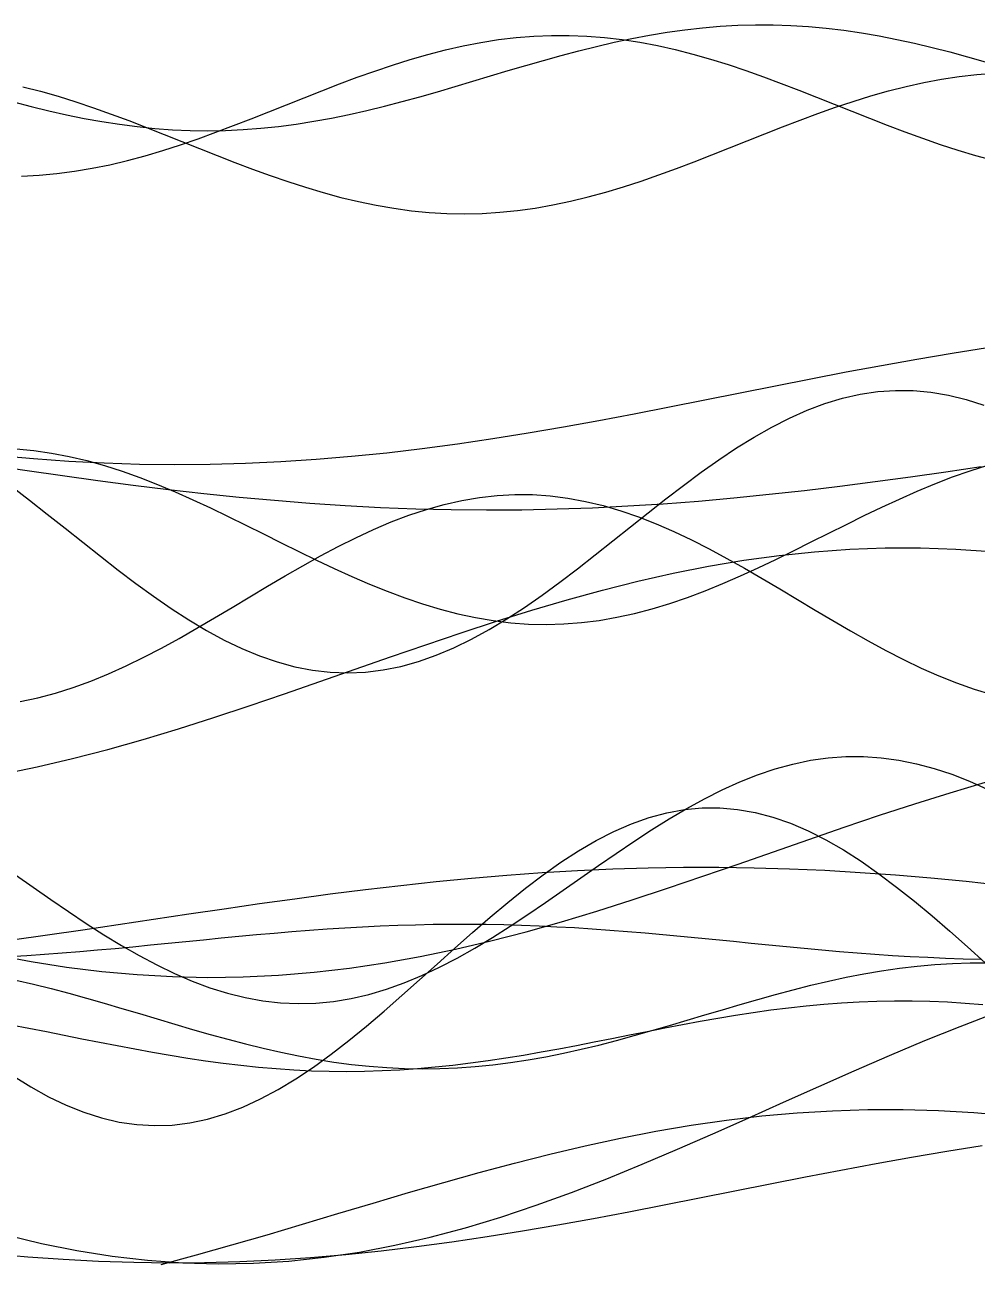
# Model space of a CAD drawing. Header units: metres. Extents: x -249 to 352, y -252 to 258.
# Drawn here: x -128.6 to -74.7, y 49.4 to 119.6 of the extents above; entities that cross this region are included whole.
import ezdxf

# ---------------------------------------------------------------- set-up
doc = ezdxf.new("R2010")
doc.units = ezdxf.units.M

msp = doc.modelspace()

# ---------------------------------------------------------------- linework, layer by layer
for p, q in [((-92.26, 119.191, -433.013), (-91.26, 119.332, -433.013)), ((-91.26, 119.332, -433.013), (-90.26, 119.445, -433.013)), ((-90.26, 119.445, -433.013), (-89.26, 119.53, -433.013)), ((-89.26, 119.53, -433.013), (-88.26, 119.586, -433.013)), ((-88.26, 119.586, -433.013), (-87.26, 119.612, -433.013)), ((-87.26, 119.612, -433.013), (-86.26, 119.608, -433.013)), ((-86.26, 119.608, -433.013), (-85.26, 119.574, -433.013)), ((-85.26, 119.574, -433.013), (-84.26, 119.511, -433.013)), ((-84.26, 119.511, -433.013), (-83.26, 119.419, -433.013)), ((-83.26, 119.419, -433.013), (-82.26, 119.298, -433.013)), ((-102.797, 118.612, -433.013), (-101.797, 118.77, -433.013)), ((-101.797, 118.77, -433.013), (-100.797, 118.889, -433.013)), ((-100.797, 118.889, -433.013), (-99.797, 118.97, -433.013)), ((-99.797, 118.97, -433.013), (-98.797, 119.012, -433.013)), ((-98.797, 119.012, -433.013), (-97.797, 119.013, -433.013)), ((-97.797, 119.013, -433.013), (-96.797, 118.975, -433.013)), ((-96.797, 118.975, -433.013), (-95.797, 118.897, -433.013)), ((-96.26, 118.39, -433.013), (-95.26, 118.623, -433.013)), ((-95.797, 118.897, -433.013), (-94.797, 118.781, -433.013)), ((-95.26, 118.623, -433.013), (-94.26, 118.835, -433.013)), ((-94.797, 118.781, -433.013), (-93.797, 118.626, -433.013)), ((-94.26, 118.835, -433.013), (-93.26, 119.025, -433.013)), ((-93.797, 118.626, -433.013), (-92.797, 118.436, -433.013)), ((-93.26, 119.025, -433.013), (-92.26, 119.191, -433.013)), ((-82.26, 119.298, -433.013), (-81.26, 119.151, -433.013)), ((-81.26, 119.151, -433.013), (-80.26, 118.979, -433.013)), ((-80.26, 118.979, -433.013), (-79.26, 118.782, -433.013)), ((-79.26, 118.782, -433.013), (-78.26, 118.565, -433.013)), ((-106.797, 117.646, -433.013), (-105.797, 117.933, -433.013)), ((-105.797, 117.933, -433.013), (-104.797, 118.192, -433.013)), ((-104.797, 118.192, -433.013), (-103.797, 118.419, -433.013)), ((-103.797, 118.419, -433.013), (-102.797, 118.612, -433.013)), ((-98.26, 117.874, -433.013), (-97.26, 118.14, -433.013)), ((-97.26, 118.14, -433.013), (-96.26, 118.39, -433.013)), ((-92.797, 118.436, -433.013), (-91.797, 118.212, -433.013)), ((-91.797, 118.212, -433.013), (-90.797, 117.955, -433.013)), ((-90.797, 117.955, -433.013), (-89.797, 117.669, -433.013)), ((-78.26, 118.565, -433.013), (-77.26, 118.327, -433.013)), ((-77.26, 118.327, -433.013), (-76.26, 118.073, -433.013)), ((-76.26, 118.073, -433.013), (-75.26, 117.804, -433.013)), ((-108.797, 116.994, -433.013), (-107.797, 117.331, -433.013)), ((-107.797, 117.331, -433.013), (-106.797, 117.646, -433.013)), ((-101.26, 117.014, -433.013), (-100.26, 117.308, -433.013)), ((-100.26, 117.308, -433.013), (-99.26, 117.596, -433.013)), ((-99.26, 117.596, -433.013), (-98.26, 117.874, -433.013)), ((-89.797, 117.669, -433.013), (-88.797, 117.357, -433.013)), ((-88.797, 117.357, -433.013), (-87.797, 117.022, -433.013)), ((-75.26, 117.804, -433.013), (-74.26, 117.523, -433.013)), ((-110.797, 116.264, -433.013), (-109.797, 116.637, -433.013)), ((-109.797, 116.637, -433.013), (-108.797, 116.994, -433.013)), ((-103.26, 116.415, -433.013), (-102.26, 116.715, -433.013)), ((-102.26, 116.715, -433.013), (-101.26, 117.014, -433.013)), ((-87.797, 117.022, -433.013), (-86.797, 116.666, -433.013)), ((-86.797, 116.666, -433.013), (-85.797, 116.294, -433.013)), ((-77.733, 116.345, -433.013), (-76.733, 116.533, -433.013)), ((-76.733, 116.533, -433.013), (-75.733, 116.684, -433.013)), ((-75.733, 116.684, -433.013), (-74.733, 116.797, -433.013)), ((-74.733, 116.797, -433.013), (-73.733, 116.871, -433.013)), ((-128.733, 116.103, -433.013), (-127.733, 115.846, -433.013)), ((-127.733, 115.846, -433.013), (-126.733, 115.561, -433.013)), ((-112.797, 115.484, -433.013), (-111.797, 115.878, -433.013)), ((-111.797, 115.878, -433.013), (-110.797, 116.264, -433.013)), ((-106.26, 115.539, -433.013), (-105.26, 115.824, -433.013)), ((-105.26, 115.824, -433.013), (-104.26, 116.117, -433.013)), ((-104.26, 116.117, -433.013), (-103.26, 116.415, -433.013)), ((-85.797, 116.294, -433.013), (-84.797, 115.909, -433.013)), ((-84.797, 115.909, -433.013), (-83.797, 115.515, -433.013)), ((-80.733, 115.587, -433.013), (-79.733, 115.87, -433.013)), ((-79.733, 115.87, -433.013), (-78.733, 116.124, -433.013)), ((-78.733, 116.124, -433.013), (-77.733, 116.345, -433.013)), ((-129.26, 115.241, -433.013), (-128.26, 114.982, -433.013)), ((-126.733, 115.561, -433.013), (-125.733, 115.248, -433.013)), ((-125.733, 115.248, -433.013), (-124.733, 114.913, -433.013)), ((-113.797, 115.085, -433.013), (-112.797, 115.484, -433.013)), ((-108.26, 115.004, -433.013), (-107.26, 115.265, -433.013)), ((-107.26, 115.265, -433.013), (-106.26, 115.539, -433.013)), ((-83.797, 115.515, -433.013), (-82.797, 115.117, -433.013)), ((-82.797, 115.117, -433.013), (-81.797, 114.717, -433.013)), ((-82.733, 114.944, -433.013), (-81.733, 115.277, -433.013)), ((-81.733, 115.277, -433.013), (-80.733, 115.587, -433.013)), ((-128.26, 114.982, -433.013), (-127.26, 114.739, -433.013)), ((-127.26, 114.739, -433.013), (-126.26, 114.514, -433.013)), ((-126.26, 114.514, -433.013), (-125.26, 114.311, -433.013)), ((-124.733, 114.913, -433.013), (-123.733, 114.557, -433.013)), ((-123.733, 114.557, -433.013), (-122.733, 114.185, -433.013)), ((-115.797, 114.289, -433.013), (-114.797, 114.685, -433.013)), ((-114.797, 114.685, -433.013), (-113.797, 115.085, -433.013)), ((-111.26, 114.328, -433.013), (-110.26, 114.533, -433.013)), ((-110.26, 114.533, -433.013), (-109.26, 114.76, -433.013)), ((-109.26, 114.76, -433.013), (-108.26, 115.004, -433.013)), ((-84.733, 114.219, -433.013), (-83.733, 114.59, -433.013)), ((-83.733, 114.59, -433.013), (-82.733, 114.944, -433.013)), ((-81.797, 114.717, -433.013), (-80.797, 114.32, -433.013)), ((-125.26, 114.311, -433.013), (-124.26, 114.13, -433.013)), ((-124.26, 114.13, -433.013), (-123.26, 113.975, -433.013)), ((-123.26, 113.975, -433.013), (-122.26, 113.846, -433.013)), ((-122.733, 114.185, -433.013), (-121.733, 113.8, -433.013)), ((-122.26, 113.846, -433.013), (-121.26, 113.744, -433.013)), ((-121.733, 113.8, -433.013), (-120.733, 113.407, -433.013)), ((-121.26, 113.744, -433.013), (-120.26, 113.671, -433.013)), ((-117.797, 113.522, -433.013), (-116.797, 113.9, -433.013)), ((-116.797, 113.9, -433.013), (-115.797, 114.289, -433.013)), ((-116.26, 113.676, -433.013), (-115.26, 113.752, -433.013)), ((-115.26, 113.752, -433.013), (-114.26, 113.856, -433.013)), ((-114.26, 113.856, -433.013), (-113.26, 113.988, -433.013)), ((-113.26, 113.988, -433.013), (-112.26, 114.145, -433.013)), ((-112.26, 114.145, -433.013), (-111.26, 114.328, -433.013)), ((-86.733, 113.442, -433.013), (-85.733, 113.835, -433.013)), ((-85.733, 113.835, -433.013), (-84.733, 114.219, -433.013)), ((-80.797, 114.32, -433.013), (-79.797, 113.931, -433.013)), ((-79.797, 113.931, -433.013), (-78.797, 113.552, -433.013)), ((-120.733, 113.407, -433.013), (-119.733, 113.008, -433.013)), ((-120.26, 113.671, -433.013), (-119.26, 113.628, -433.013)), ((-119.797, 112.815, -433.013), (-118.797, 113.159, -433.013)), ((-119.733, 113.008, -433.013), (-118.733, 112.608, -433.013)), ((-119.26, 113.628, -433.013), (-118.26, 113.614, -433.013)), ((-118.797, 113.159, -433.013), (-117.797, 113.522, -433.013)), ((-118.26, 113.614, -433.013), (-117.26, 113.63, -433.013)), ((-117.26, 113.63, -433.013), (-116.26, 113.676, -433.013)), ((-88.733, 112.644, -433.013), (-87.733, 113.043, -433.013)), ((-87.733, 113.043, -433.013), (-86.733, 113.442, -433.013)), ((-78.797, 113.552, -433.013), (-77.797, 113.187, -433.013)), ((-77.797, 113.187, -433.013), (-76.797, 112.841, -433.013)), ((-121.797, 112.195, -433.013), (-120.797, 112.493, -433.013)), ((-120.797, 112.493, -433.013), (-119.797, 112.815, -433.013)), ((-118.733, 112.608, -433.013), (-117.733, 112.212, -433.013)), ((-89.733, 112.246, -433.013), (-88.733, 112.644, -433.013)), ((-76.797, 112.841, -433.013), (-75.797, 112.517, -433.013)), ((-75.797, 112.517, -433.013), (-74.797, 112.218, -433.013)), ((-124.797, 111.484, -433.013), (-123.797, 111.689, -433.013)), ((-123.797, 111.689, -433.013), (-122.797, 111.927, -433.013)), ((-122.797, 111.927, -433.013), (-121.797, 112.195, -433.013)), ((-117.733, 112.212, -433.013), (-116.733, 111.822, -433.013)), ((-116.733, 111.822, -433.013), (-115.733, 111.443, -433.013)), ((-91.733, 111.476, -433.013), (-90.733, 111.856, -433.013)), ((-90.733, 111.856, -433.013), (-89.733, 112.246, -433.013)), ((-74.797, 112.218, -433.013), (-73.797, 111.947, -433.013)), ((-128.797, 111.033, -433.013), (-127.797, 111.088, -433.013)), ((-127.797, 111.088, -433.013), (-126.797, 111.182, -433.013)), ((-126.797, 111.182, -433.013), (-125.797, 111.314, -433.013)), ((-125.797, 111.314, -433.013), (-124.797, 111.484, -433.013)), ((-115.733, 111.443, -433.013), (-114.733, 111.079, -433.013)), ((-114.733, 111.079, -433.013), (-113.733, 110.733, -433.013)), ((-93.733, 110.763, -433.013), (-92.733, 111.11, -433.013)), ((-92.733, 111.11, -433.013), (-91.733, 111.476, -433.013)), ((-113.733, 110.733, -433.013), (-112.733, 110.409, -433.013)), ((-112.733, 110.409, -433.013), (-111.733, 110.109, -433.013)), ((-95.733, 110.135, -433.013), (-94.733, 110.436, -433.013)), ((-94.733, 110.436, -433.013), (-93.733, 110.763, -433.013)), ((-111.733, 110.109, -433.013), (-110.733, 109.838, -433.013)), ((-110.733, 109.838, -433.013), (-109.733, 109.597, -433.013)), ((-109.733, 109.597, -433.013), (-108.733, 109.39, -433.013)), ((-98.733, 109.407, -433.013), (-97.733, 109.618, -433.013)), ((-97.733, 109.618, -433.013), (-96.733, 109.861, -433.013)), ((-96.733, 109.861, -433.013), (-95.733, 110.135, -433.013)), ((-108.733, 109.39, -433.013), (-107.733, 109.218, -433.013)), ((-107.733, 109.218, -433.013), (-106.733, 109.082, -433.013)), ((-106.733, 109.082, -433.013), (-105.733, 108.985, -433.013)), ((-105.733, 108.985, -433.013), (-104.733, 108.927, -433.013)), ((-104.733, 108.927, -433.013), (-103.733, 108.909, -433.013)), ((-103.733, 108.909, -433.013), (-102.733, 108.931, -433.013)), ((-102.733, 108.931, -433.013), (-101.733, 108.992, -433.013)), ((-101.733, 108.992, -433.013), (-100.733, 109.093, -433.013)), ((-100.733, 109.093, -433.013), (-99.733, 109.232, -433.013)), ((-99.733, 109.232, -433.013), (-98.733, 109.407, -433.013)), ((-76.124, 101.022, -433.013), (-74.124, 101.336, -433.013)), ((-80.124, 100.327, -433.013), (-78.124, 100.684, -433.013)), ((-78.124, 100.684, -433.013), (-76.124, 101.022, -433.013)), ((-84.124, 99.568, -433.013), (-82.124, 99.954, -433.013)), ((-82.124, 99.954, -433.013), (-80.124, 100.327, -433.013)), ((-88.124, 98.775, -433.013), (-86.124, 99.174, -433.013)), ((-86.124, 99.174, -433.013), (-84.124, 99.568, -433.013)), ((-92.124, 97.979, -433.013), (-90.124, 98.376, -433.013)), ((-90.124, 98.376, -433.013), (-88.124, 98.775, -433.013)), ((-83.338, 98.159, -433.013), (-82.338, 98.461, -433.013)), ((-82.338, 98.461, -433.013), (-81.338, 98.687, -433.013)), ((-81.338, 98.687, -433.013), (-80.338, 98.836, -433.013)), ((-80.338, 98.836, -433.013), (-79.338, 98.906, -433.013)), ((-79.338, 98.906, -433.013), (-78.338, 98.895, -433.013)), ((-78.338, 98.895, -433.013), (-77.338, 98.805, -433.013)), ((-77.338, 98.805, -433.013), (-76.338, 98.637, -433.013)), ((-76.338, 98.637, -433.013), (-75.338, 98.39, -433.013)), ((-75.338, 98.39, -433.013), (-74.338, 98.07, -433.013)), ((-96.124, 97.212, -433.013), (-94.124, 97.59, -433.013)), ((-94.124, 97.59, -433.013), (-92.124, 97.979, -433.013)), ((-85.338, 97.342, -433.013), (-84.338, 97.785, -433.013)), ((-84.338, 97.785, -433.013), (-83.338, 98.159, -433.013)), ((-98.124, 96.849, -433.013), (-96.124, 97.212, -433.013)), ((-86.338, 96.834, -433.013), (-85.338, 97.342, -433.013)), ((-104.124, 95.886, -433.013), (-102.124, 96.183, -433.013)), ((-102.124, 96.183, -433.013), (-100.124, 96.505, -433.013)), ((-100.124, 96.505, -433.013), (-98.124, 96.849, -433.013)), ((-88.338, 95.648, -433.013), (-87.338, 96.268, -433.013)), ((-87.338, 96.268, -433.013), (-86.338, 96.834, -433.013)), ((-129.108, 95.603, -433.013), (-128.108, 95.506, -433.013)), ((-128.108, 95.506, -433.013), (-127.108, 95.36, -433.013)), ((-108.124, 95.379, -433.013), (-106.124, 95.617, -433.013)), ((-106.124, 95.617, -433.013), (-104.124, 95.886, -433.013)), ((-89.338, 94.981, -433.013), (-88.338, 95.648, -433.013)), ((-130.124, 95.222, -433.013), (-128.124, 95.043, -433.013)), ((-128.124, 95.043, -433.013), (-126.124, 94.902, -433.013)), ((-127.108, 95.36, -433.013), (-126.108, 95.167, -433.013)), ((-126.124, 94.902, -433.013), (-124.124, 94.798, -433.013)), ((-126.108, 95.167, -433.013), (-125.108, 94.929, -433.013)), ((-125.108, 94.929, -433.013), (-124.108, 94.649, -433.013)), ((-124.124, 94.798, -433.013), (-122.124, 94.733, -433.013)), ((-118.124, 94.723, -433.013), (-116.124, 94.778, -433.013)), ((-116.124, 94.778, -433.013), (-114.124, 94.872, -433.013)), ((-114.124, 94.872, -433.013), (-112.124, 95.005, -433.013)), ((-112.124, 95.005, -433.013), (-110.124, 95.174, -433.013)), ((-110.124, 95.174, -433.013), (-108.124, 95.379, -433.013)), ((-90.338, 94.273, -433.013), (-89.338, 94.981, -433.013)), ((-130.485, 94.666, -433.013), (-128.485, 94.373, -433.013)), ((-128.485, 94.373, -433.013), (-126.485, 94.087, -433.013)), ((-126.485, 94.087, -433.013), (-124.485, 93.812, -433.013)), ((-124.108, 94.649, -433.013), (-123.108, 94.328, -433.013)), ((-123.108, 94.328, -433.013), (-122.108, 93.971, -433.013)), ((-122.124, 94.733, -433.013), (-120.124, 94.708, -433.013)), ((-120.124, 94.708, -433.013), (-118.124, 94.723, -433.013)), ((-91.338, 93.531, -433.013), (-90.338, 94.273, -433.013)), ((-78.485, 94.018, -433.013), (-76.485, 94.301, -433.013)), ((-76.485, 94.301, -433.013), (-74.485, 94.593, -433.013)), ((-76.108, 94.004, -433.013), (-75.108, 94.358, -433.013)), ((-75.108, 94.358, -433.013), (-74.108, 94.675, -433.013)), ((-129.338, 93.464, -433.013), (-128.338, 92.694, -433.013)), ((-124.485, 93.812, -433.013), (-122.485, 93.55, -433.013)), ((-122.485, 93.55, -433.013), (-120.485, 93.304, -433.013)), ((-122.108, 93.971, -433.013), (-121.108, 93.581, -433.013)), ((-121.108, 93.581, -433.013), (-120.108, 93.162, -433.013)), ((-92.338, 92.763, -433.013), (-91.338, 93.531, -433.013)), ((-84.485, 93.245, -433.013), (-82.485, 93.487, -433.013)), ((-82.485, 93.487, -433.013), (-80.485, 93.745, -433.013)), ((-80.485, 93.745, -433.013), (-78.485, 94.018, -433.013)), ((-78.108, 93.2, -433.013), (-77.108, 93.617, -433.013)), ((-77.108, 93.617, -433.013), (-76.108, 94.004, -433.013)), ((-128.338, 92.694, -433.013), (-127.338, 91.907, -433.013)), ((-120.485, 93.304, -433.013), (-118.485, 93.076, -433.013)), ((-120.108, 93.162, -433.013), (-119.108, 92.717, -433.013)), ((-119.108, 92.717, -433.013), (-118.108, 92.252, -433.013)), ((-118.485, 93.076, -433.013), (-116.485, 92.869, -433.013)), ((-116.485, 92.869, -433.013), (-114.485, 92.684, -433.013)), ((-114.485, 92.684, -433.013), (-112.485, 92.525, -433.013)), ((-104.875, 92.451, -433.013), (-103.875, 92.678, -433.013)), ((-103.875, 92.678, -433.013), (-102.875, 92.848, -433.013)), ((-102.875, 92.848, -433.013), (-101.875, 92.959, -433.013)), ((-101.875, 92.959, -433.013), (-100.875, 93.012, -433.013)), ((-100.875, 93.012, -433.013), (-99.875, 93.004, -433.013)), ((-99.875, 93.004, -433.013), (-98.875, 92.936, -433.013)), ((-98.875, 92.936, -433.013), (-97.875, 92.81, -433.013)), ((-97.875, 92.81, -433.013), (-96.875, 92.625, -433.013)), ((-93.338, 91.977, -433.013), (-92.338, 92.763, -433.013)), ((-90.485, 92.642, -433.013), (-88.485, 92.821, -433.013)), ((-88.485, 92.821, -433.013), (-86.485, 93.023, -433.013)), ((-86.485, 93.023, -433.013), (-84.485, 93.245, -433.013)), ((-80.108, 92.294, -433.013), (-79.108, 92.757, -433.013)), ((-79.108, 92.757, -433.013), (-78.108, 93.2, -433.013)), ((-118.108, 92.252, -433.013), (-117.108, 91.771, -433.013)), ((-112.485, 92.525, -433.013), (-110.485, 92.391, -433.013)), ((-110.485, 92.391, -433.013), (-108.485, 92.284, -433.013)), ((-108.485, 92.284, -433.013), (-106.485, 92.207, -433.013)), ((-106.875, 91.838, -433.013), (-105.875, 92.171, -433.013)), ((-106.485, 92.207, -433.013), (-104.485, 92.158, -433.013)), ((-105.875, 92.171, -433.013), (-104.875, 92.451, -433.013)), ((-104.485, 92.158, -433.013), (-102.485, 92.139, -433.013)), ((-102.485, 92.139, -433.013), (-100.485, 92.151, -433.013)), ((-100.485, 92.151, -433.013), (-98.485, 92.192, -433.013)), ((-98.485, 92.192, -433.013), (-96.485, 92.262, -433.013)), ((-96.875, 92.625, -433.013), (-95.875, 92.384, -433.013)), ((-96.485, 92.262, -433.013), (-94.485, 92.362, -433.013)), ((-95.875, 92.384, -433.013), (-94.875, 92.09, -433.013)), ((-94.875, 92.09, -433.013), (-93.875, 91.745, -433.013)), ((-94.485, 92.362, -433.013), (-92.485, 92.489, -433.013)), ((-94.338, 91.18, -433.013), (-93.338, 91.977, -433.013)), ((-92.485, 92.489, -433.013), (-90.485, 92.642, -433.013)), ((-81.108, 91.814, -433.013), (-80.108, 92.294, -433.013)), ((-127.338, 91.907, -433.013), (-126.338, 91.109, -433.013)), ((-117.108, 91.771, -433.013), (-116.108, 91.279, -433.013)), ((-116.108, 91.279, -433.013), (-115.108, 90.78, -433.013)), ((-108.875, 91.033, -433.013), (-107.875, 91.458, -433.013)), ((-107.875, 91.458, -433.013), (-106.875, 91.838, -433.013)), ((-93.875, 91.745, -433.013), (-92.875, 91.353, -433.013)), ((-92.875, 91.353, -433.013), (-91.875, 90.917, -433.013)), ((-83.108, 90.825, -433.013), (-82.108, 91.323, -433.013)), ((-82.108, 91.323, -433.013), (-81.108, 91.814, -433.013)), ((-126.338, 91.109, -433.013), (-125.338, 90.31, -433.013)), ((-115.108, 90.78, -433.013), (-114.108, 90.281, -433.013)), ((-110.875, 90.068, -433.013), (-109.875, 90.568, -433.013)), ((-109.875, 90.568, -433.013), (-108.875, 91.033, -433.013)), ((-95.338, 90.381, -433.013), (-94.338, 91.18, -433.013)), ((-91.875, 90.917, -433.013), (-90.875, 90.443, -433.013)), ((-84.108, 90.325, -433.013), (-83.108, 90.825, -433.013)), ((-125.338, 90.31, -433.013), (-124.338, 89.517, -433.013)), ((-114.108, 90.281, -433.013), (-113.108, 89.785, -433.013)), ((-111.875, 89.537, -433.013), (-110.875, 90.068, -433.013)), ((-96.338, 89.587, -433.013), (-95.338, 90.381, -433.013)), ((-90.875, 90.443, -433.013), (-89.875, 89.934, -433.013)), ((-89.875, 89.934, -433.013), (-88.875, 89.396, -433.013)), ((-85.108, 89.828, -433.013), (-84.108, 90.325, -433.013)), ((-83.91, 89.774, -433.013), (-81.91, 89.916, -433.013)), ((-81.91, 89.916, -433.013), (-79.91, 89.988, -433.013)), ((-79.91, 89.988, -433.013), (-77.91, 89.991, -433.013)), ((-77.91, 89.991, -433.013), (-75.91, 89.924, -433.013)), ((-75.91, 89.924, -433.013), (-73.91, 89.788, -433.013)), ((-124.338, 89.517, -433.013), (-123.338, 88.737, -433.013)), ((-113.108, 89.785, -433.013), (-112.108, 89.298, -433.013)), ((-112.875, 88.981, -433.013), (-111.875, 89.537, -433.013)), ((-112.108, 89.298, -433.013), (-111.108, 88.824, -433.013)), ((-97.338, 88.806, -433.013), (-96.338, 89.587, -433.013)), ((-89.91, 88.952, -433.013), (-87.91, 89.29, -433.013)), ((-88.875, 89.396, -433.013), (-87.875, 88.834, -433.013)), ((-87.91, 89.29, -433.013), (-85.91, 89.565, -433.013)), ((-87.108, 88.865, -433.013), (-86.108, 89.34, -433.013)), ((-86.108, 89.34, -433.013), (-85.108, 89.828, -433.013)), ((-85.91, 89.565, -433.013), (-83.91, 89.774, -433.013)), ((-123.338, 88.737, -433.013), (-122.338, 87.979, -433.013)), ((-113.875, 88.405, -433.013), (-112.875, 88.981, -433.013)), ((-111.108, 88.824, -433.013), (-110.108, 88.369, -433.013)), ((-98.338, 88.046, -433.013), (-97.338, 88.806, -433.013)), ((-93.91, 88.101, -433.013), (-91.91, 88.554, -433.013)), ((-91.91, 88.554, -433.013), (-89.91, 88.952, -433.013)), ((-88.108, 88.408, -433.013), (-87.108, 88.865, -433.013)), ((-87.875, 88.834, -433.013), (-86.875, 88.254, -433.013)), ((-122.338, 87.979, -433.013), (-121.338, 87.251, -433.013)), ((-115.875, 87.217, -433.013), (-114.875, 87.815, -433.013)), ((-114.875, 87.815, -433.013), (-113.875, 88.405, -433.013)), ((-110.108, 88.369, -433.013), (-109.108, 87.936, -433.013)), ((-109.108, 87.936, -433.013), (-108.108, 87.531, -433.013)), ((-99.338, 87.314, -433.013), (-98.338, 88.046, -433.013)), ((-95.91, 87.598, -433.013), (-93.91, 88.101, -433.013)), ((-90.108, 87.566, -433.013), (-89.108, 87.974, -433.013)), ((-89.108, 87.974, -433.013), (-88.108, 88.408, -433.013)), ((-86.875, 88.254, -433.013), (-85.875, 87.662, -433.013)), ((-121.338, 87.251, -433.013), (-120.338, 86.559, -433.013)), ((-116.875, 86.618, -433.013), (-115.875, 87.217, -433.013)), ((-108.108, 87.531, -433.013), (-107.108, 87.157, -433.013)), ((-107.108, 87.157, -433.013), (-106.108, 86.818, -433.013)), ((-100.338, 86.619, -433.013), (-99.338, 87.314, -433.013)), ((-99.91, 86.457, -433.013), (-97.91, 87.048, -433.013)), ((-97.91, 87.048, -433.013), (-95.91, 87.598, -433.013)), ((-92.108, 86.847, -433.013), (-91.108, 87.189, -433.013)), ((-91.108, 87.189, -433.013), (-90.108, 87.566, -433.013)), ((-85.875, 87.662, -433.013), (-84.875, 87.063, -433.013)), ((-84.875, 87.063, -433.013), (-83.875, 86.464, -433.013)), ((-120.338, 86.559, -433.013), (-119.338, 85.911, -433.013)), ((-117.875, 86.022, -433.013), (-116.875, 86.618, -433.013)), ((-106.108, 86.818, -433.013), (-105.108, 86.517, -433.013)), ((-105.108, 86.517, -433.013), (-104.108, 86.258, -433.013)), ((-101.91, 85.833, -433.013), (-99.91, 86.457, -433.013)), ((-101.338, 85.966, -433.013), (-100.338, 86.619, -433.013)), ((-94.108, 86.279, -433.013), (-93.108, 86.542, -433.013)), ((-93.108, 86.542, -433.013), (-92.108, 86.847, -433.013)), ((-83.875, 86.464, -433.013), (-82.875, 85.87, -433.013)), ((-119.338, 85.911, -433.013), (-118.338, 85.312, -433.013)), ((-118.875, 85.436, -433.013), (-117.875, 86.022, -433.013)), ((-104.108, 86.258, -433.013), (-103.108, 86.043, -433.013)), ((-103.91, 85.179, -433.013), (-101.91, 85.833, -433.013)), ((-103.108, 86.043, -433.013), (-102.108, 85.873, -433.013)), ((-102.338, 85.363, -433.013), (-101.338, 85.966, -433.013)), ((-102.108, 85.873, -433.013), (-101.108, 85.752, -433.013)), ((-101.108, 85.752, -433.013), (-100.108, 85.679, -433.013)), ((-100.108, 85.679, -433.013), (-99.108, 85.656, -433.013)), ((-99.108, 85.656, -433.013), (-98.108, 85.684, -433.013)), ((-98.108, 85.684, -433.013), (-97.108, 85.761, -433.013)), ((-97.108, 85.761, -433.013), (-96.108, 85.886, -433.013)), ((-96.108, 85.886, -433.013), (-95.108, 86.06, -433.013)), ((-95.108, 86.06, -433.013), (-94.108, 86.279, -433.013)), ((-82.875, 85.87, -433.013), (-81.875, 85.288, -433.013)), ((-119.875, 84.866, -433.013), (-118.875, 85.436, -433.013)), ((-118.338, 85.312, -433.013), (-117.338, 84.77, -433.013)), ((-105.91, 84.504, -433.013), (-103.91, 85.179, -433.013)), ((-103.338, 84.815, -433.013), (-102.338, 85.363, -433.013)), ((-81.875, 85.288, -433.013), (-80.875, 84.723, -433.013)), ((-121.875, 83.796, -433.013), (-120.875, 84.318, -433.013)), ((-120.875, 84.318, -433.013), (-119.875, 84.866, -433.013)), ((-117.338, 84.77, -433.013), (-116.338, 84.289, -433.013)), ((-116.338, 84.289, -433.013), (-115.338, 83.874, -433.013)), ((-107.91, 83.815, -433.013), (-105.91, 84.504, -433.013)), ((-105.338, 83.908, -433.013), (-104.338, 84.329, -433.013)), ((-104.338, 84.329, -433.013), (-103.338, 84.815, -433.013)), ((-80.875, 84.723, -433.013), (-79.875, 84.181, -433.013)), ((-122.875, 83.307, -433.013), (-121.875, 83.796, -433.013)), ((-115.338, 83.874, -433.013), (-114.338, 83.529, -433.013)), ((-114.338, 83.529, -433.013), (-113.338, 83.258, -433.013)), ((-109.91, 83.116, -433.013), (-107.91, 83.815, -433.013)), ((-107.338, 83.279, -433.013), (-106.338, 83.557, -433.013)), ((-106.338, 83.557, -433.013), (-105.338, 83.908, -433.013)), ((-79.875, 84.181, -433.013), (-78.875, 83.667, -433.013)), ((-78.875, 83.667, -433.013), (-77.875, 83.187, -433.013)), ((-124.875, 82.444, -433.013), (-123.875, 82.855, -433.013)), ((-123.875, 82.855, -433.013), (-122.875, 83.307, -433.013)), ((-113.338, 83.258, -433.013), (-112.338, 83.064, -433.013)), ((-112.338, 83.064, -433.013), (-111.338, 82.948, -433.013)), ((-111.91, 82.417, -433.013), (-109.91, 83.116, -433.013)), ((-111.338, 82.948, -433.013), (-110.338, 82.911, -433.013)), ((-110.338, 82.911, -433.013), (-109.338, 82.955, -433.013)), ((-109.338, 82.955, -433.013), (-108.338, 83.078, -433.013)), ((-108.338, 83.078, -433.013), (-107.338, 83.279, -433.013)), ((-77.875, 83.187, -433.013), (-76.875, 82.745, -433.013)), ((-125.875, 82.079, -433.013), (-124.875, 82.444, -433.013)), ((-113.91, 81.724, -433.013), (-111.91, 82.417, -433.013)), ((-76.875, 82.745, -433.013), (-75.875, 82.345, -433.013)), ((-75.875, 82.345, -433.013), (-74.875, 81.993, -433.013)), ((-128.875, 81.292, -433.013), (-127.875, 81.5, -433.013)), ((-127.875, 81.5, -433.013), (-126.875, 81.763, -433.013)), ((-126.875, 81.763, -433.013), (-125.875, 82.079, -433.013)), ((-115.91, 81.043, -433.013), (-113.91, 81.724, -433.013)), ((-74.875, 81.993, -433.013), (-73.875, 81.69, -433.013)), ((-117.91, 80.382, -433.013), (-115.91, 81.043, -433.013)), ((-119.91, 79.746, -433.013), (-117.91, 80.382, -433.013)), ((-121.91, 79.144, -433.013), (-119.91, 79.746, -433.013)), ((-123.91, 78.58, -433.013), (-121.91, 79.144, -433.013)), ((-127.91, 77.589, -433.013), (-125.91, 78.06, -433.013)), ((-125.91, 78.06, -433.013), (-123.91, 78.58, -433.013)), ((-85.142, 77.749, -433.013), (-84.142, 77.959, -433.013)), ((-84.142, 77.959, -433.013), (-83.142, 78.101, -433.013)), ((-83.142, 78.101, -433.013), (-82.142, 78.173, -433.013)), ((-82.142, 78.173, -433.013), (-81.142, 78.176, -433.013)), ((-81.142, 78.176, -433.013), (-80.142, 78.109, -433.013)), ((-80.142, 78.109, -433.013), (-79.142, 77.973, -433.013)), ((-79.142, 77.973, -433.013), (-78.142, 77.768, -433.013)), ((-129.91, 77.173, -433.013), (-127.91, 77.589, -433.013)), ((-87.142, 77.136, -433.013), (-86.142, 77.474, -433.013)), ((-86.142, 77.474, -433.013), (-85.142, 77.749, -433.013)), ((-78.142, 77.768, -433.013), (-77.142, 77.499, -433.013)), ((-77.142, 77.499, -433.013), (-76.142, 77.166, -433.013)), ((-89.142, 76.286, -433.013), (-88.142, 76.739, -433.013)), ((-88.142, 76.739, -433.013), (-87.142, 77.136, -433.013)), ((-76.245, 76.127, -433.013), (-74.245, 76.717, -433.013)), ((-76.142, 77.166, -433.013), (-75.142, 76.773, -433.013)), ((-75.142, 76.773, -433.013), (-74.142, 76.324, -433.013)), ((-90.142, 75.782, -433.013), (-89.142, 76.286, -433.013)), ((-78.245, 75.502, -433.013), (-76.245, 76.127, -433.013)), ((-92.267, 74.984, -433.013), (-91.267, 75.166, -433.013)), ((-92.142, 74.642, -433.013), (-91.142, 75.232, -433.013)), ((-91.267, 75.166, -433.013), (-90.267, 75.26, -433.013)), ((-91.142, 75.232, -433.013), (-90.142, 75.782, -433.013)), ((-90.267, 75.26, -433.013), (-89.267, 75.263, -433.013)), ((-89.267, 75.263, -433.013), (-88.267, 75.177, -433.013)), ((-88.267, 75.177, -433.013), (-87.267, 75.002, -433.013)), ((-80.245, 74.849, -433.013), (-78.245, 75.502, -433.013)), ((-94.267, 74.361, -433.013), (-93.267, 74.715, -433.013)), ((-93.267, 74.715, -433.013), (-92.267, 74.984, -433.013)), ((-93.142, 74.017, -433.013), (-92.142, 74.642, -433.013)), ((-87.267, 75.002, -433.013), (-86.267, 74.739, -433.013)), ((-86.267, 74.739, -433.013), (-85.267, 74.392, -433.013)), ((-82.245, 74.174, -433.013), (-80.245, 74.849, -433.013)), ((-96.267, 73.416, -433.013), (-95.267, 73.927, -433.013)), ((-95.267, 73.927, -433.013), (-94.267, 74.361, -433.013)), ((-94.142, 73.364, -433.013), (-93.142, 74.017, -433.013)), ((-85.267, 74.392, -433.013), (-84.267, 73.964, -433.013)), ((-84.267, 73.964, -433.013), (-83.267, 73.459, -433.013)), ((-84.245, 73.484, -433.013), (-82.245, 74.174, -433.013)), ((-97.267, 72.834, -433.013), (-96.267, 73.416, -433.013)), ((-95.142, 72.689, -433.013), (-94.142, 73.364, -433.013)), ((-86.245, 72.785, -433.013), (-84.245, 73.484, -433.013)), ((-83.267, 73.459, -433.013), (-82.267, 72.882, -433.013)), ((-98.267, 72.186, -433.013), (-97.267, 72.834, -433.013)), ((-96.142, 71.999, -433.013), (-95.142, 72.689, -433.013)), ((-88.245, 72.086, -433.013), (-86.245, 72.785, -433.013)), ((-82.267, 72.882, -433.013), (-81.267, 72.24, -433.013)), ((-101.331, 71.46, -433.013), (-99.331, 71.605, -433.013)), ((-99.331, 71.605, -433.013), (-97.331, 71.723, -433.013)), ((-99.267, 71.479, -433.013), (-98.267, 72.186, -433.013)), ((-97.331, 71.723, -433.013), (-95.331, 71.812, -433.013)), ((-97.142, 71.301, -433.013), (-96.142, 71.999, -433.013)), ((-95.331, 71.812, -433.013), (-93.331, 71.873, -433.013)), ((-93.331, 71.873, -433.013), (-91.331, 71.904, -433.013)), ((-91.331, 71.904, -433.013), (-89.331, 71.905, -433.013)), ((-90.245, 71.393, -433.013), (-88.245, 72.086, -433.013)), ((-89.331, 71.905, -433.013), (-87.331, 71.877, -433.013)), ((-87.331, 71.877, -433.013), (-85.331, 71.818, -433.013)), ((-85.331, 71.818, -433.013), (-83.331, 71.731, -433.013)), ((-83.331, 71.731, -433.013), (-81.331, 71.615, -433.013)), ((-81.331, 71.615, -433.013), (-79.331, 71.472, -433.013)), ((-81.267, 72.24, -433.013), (-80.267, 71.537, -433.013)), ((-129.142, 71.474, -433.013), (-128.142, 70.775, -433.013)), ((-107.331, 70.88, -433.013), (-105.331, 71.095, -433.013)), ((-105.331, 71.095, -433.013), (-103.331, 71.29, -433.013)), ((-103.331, 71.29, -433.013), (-101.331, 71.46, -433.013)), ((-100.267, 70.72, -433.013), (-99.267, 71.479, -433.013)), ((-98.142, 70.602, -433.013), (-97.142, 71.301, -433.013)), ((-92.245, 70.712, -433.013), (-90.245, 71.393, -433.013)), ((-80.267, 71.537, -433.013), (-79.267, 70.782, -433.013)), ((-79.331, 71.472, -433.013), (-77.331, 71.304, -433.013)), ((-77.331, 71.304, -433.013), (-75.331, 71.112, -433.013)), ((-75.331, 71.112, -433.013), (-73.331, 70.897, -433.013)), ((-128.142, 70.775, -433.013), (-127.142, 70.079, -433.013)), ((-113.331, 70.123, -433.013), (-111.331, 70.391, -433.013)), ((-111.331, 70.391, -433.013), (-109.331, 70.644, -433.013)), ((-109.331, 70.644, -433.013), (-107.331, 70.88, -433.013)), ((-101.267, 69.916, -433.013), (-100.267, 70.72, -433.013)), ((-99.142, 69.908, -433.013), (-98.142, 70.602, -433.013)), ((-94.245, 70.051, -433.013), (-92.245, 70.712, -433.013)), ((-79.267, 70.782, -433.013), (-78.267, 69.982, -433.013)), ((-127.142, 70.079, -433.013), (-126.142, 69.395, -433.013)), ((-119.331, 69.258, -433.013), (-117.331, 69.554, -433.013)), ((-117.331, 69.554, -433.013), (-115.331, 69.843, -433.013)), ((-115.331, 69.843, -433.013), (-113.331, 70.123, -433.013)), ((-102.267, 69.077, -433.013), (-101.267, 69.916, -433.013)), ((-100.142, 69.227, -433.013), (-99.142, 69.908, -433.013)), ((-96.245, 69.416, -433.013), (-94.245, 70.051, -433.013)), ((-78.267, 69.982, -433.013), (-77.267, 69.145, -433.013)), ((-126.142, 69.395, -433.013), (-125.142, 68.728, -433.013)), ((-123.331, 68.659, -433.013), (-121.331, 68.959, -433.013)), ((-121.331, 68.959, -433.013), (-119.331, 69.258, -433.013)), ((-103.267, 68.209, -433.013), (-102.267, 69.077, -433.013)), ((-101.142, 68.566, -433.013), (-100.142, 69.227, -433.013)), ((-100.245, 68.249, -433.013), (-98.245, 68.813, -433.013)), ((-98.245, 68.813, -433.013), (-96.245, 69.416, -433.013)), ((-77.267, 69.145, -433.013), (-76.267, 68.279, -433.013)), ((-127.331, 68.07, -433.013), (-125.331, 68.362, -433.013)), ((-125.331, 68.362, -433.013), (-123.331, 68.659, -433.013)), ((-125.142, 68.728, -433.013), (-124.142, 68.086, -433.013)), ((-124.142, 68.086, -433.013), (-123.142, 67.475, -433.013)), ((-116.494, 67.996, -433.013), (-115.494, 68.089, -433.013)), ((-115.494, 68.089, -433.013), (-114.494, 68.178, -433.013)), ((-114.494, 68.178, -433.013), (-113.494, 68.263, -433.013)), ((-113.494, 68.263, -433.013), (-112.494, 68.341, -433.013)), ((-112.494, 68.341, -433.013), (-111.494, 68.413, -433.013)), ((-111.494, 68.413, -433.013), (-110.494, 68.478, -433.013)), ((-110.494, 68.478, -433.013), (-109.494, 68.535, -433.013)), ((-109.494, 68.535, -433.013), (-108.494, 68.583, -433.013)), ((-108.494, 68.583, -433.013), (-107.494, 68.622, -433.013)), ((-107.494, 68.622, -433.013), (-106.494, 68.652, -433.013)), ((-106.494, 68.652, -433.013), (-105.494, 68.672, -433.013)), ((-105.494, 68.672, -433.013), (-104.494, 68.683, -433.013)), ((-104.494, 68.683, -433.013), (-103.494, 68.683, -433.013)), ((-104.267, 67.322, -433.013), (-103.267, 68.209, -433.013)), ((-103.494, 68.683, -433.013), (-102.494, 68.673, -433.013)), ((-102.494, 68.673, -433.013), (-101.494, 68.654, -433.013)), ((-102.245, 67.729, -433.013), (-100.245, 68.249, -433.013)), ((-102.142, 67.931, -433.013), (-101.142, 68.566, -433.013)), ((-101.494, 68.654, -433.013), (-100.494, 68.625, -433.013)), ((-100.494, 68.625, -433.013), (-99.494, 68.586, -433.013)), ((-99.494, 68.586, -433.013), (-98.494, 68.539, -433.013)), ((-98.494, 68.539, -433.013), (-97.494, 68.483, -433.013)), ((-97.494, 68.483, -433.013), (-96.494, 68.418, -433.013)), ((-96.494, 68.418, -433.013), (-95.494, 68.347, -433.013)), ((-95.494, 68.347, -433.013), (-94.494, 68.269, -433.013)), ((-94.494, 68.269, -433.013), (-93.494, 68.185, -433.013)), ((-93.494, 68.185, -433.013), (-92.494, 68.096, -433.013)), ((-92.494, 68.096, -433.013), (-91.494, 68.003, -433.013)), ((-76.267, 68.279, -433.013), (-75.267, 67.393, -433.013)), ((-129.331, 67.787, -433.013), (-127.331, 68.07, -433.013)), ((-123.494, 67.31, -433.013), (-122.494, 67.405, -433.013)), ((-123.142, 67.475, -433.013), (-122.142, 66.9, -433.013)), ((-122.494, 67.405, -433.013), (-121.494, 67.502, -433.013)), ((-121.494, 67.502, -433.013), (-120.494, 67.601, -433.013)), ((-120.494, 67.601, -433.013), (-119.494, 67.701, -433.013)), ((-119.494, 67.701, -433.013), (-118.494, 67.801, -433.013)), ((-118.494, 67.801, -433.013), (-117.494, 67.899, -433.013)), ((-117.494, 67.899, -433.013), (-116.494, 67.996, -433.013)), ((-104.245, 67.258, -433.013), (-102.245, 67.729, -433.013)), ((-103.142, 67.329, -433.013), (-102.142, 67.931, -433.013)), ((-91.494, 68.003, -433.013), (-90.494, 67.907, -433.013)), ((-90.494, 67.907, -433.013), (-89.494, 67.809, -433.013)), ((-89.494, 67.809, -433.013), (-88.494, 67.709, -433.013)), ((-88.494, 67.709, -433.013), (-87.494, 67.609, -433.013)), ((-87.494, 67.609, -433.013), (-86.494, 67.51, -433.013)), ((-86.494, 67.51, -433.013), (-85.494, 67.412, -433.013)), ((-85.494, 67.412, -433.013), (-84.494, 67.318, -433.013)), ((-75.267, 67.393, -433.013), (-74.267, 66.496, -433.013)), ((-130.245, 66.94, -433.013), (-128.245, 66.567, -433.013)), ((-129.494, 66.852, -433.013), (-128.494, 66.911, -433.013)), ((-128.494, 66.911, -433.013), (-127.494, 66.979, -433.013)), ((-127.494, 66.979, -433.013), (-126.494, 67.053, -433.013)), ((-126.494, 67.053, -433.013), (-125.494, 67.133, -433.013)), ((-125.494, 67.133, -433.013), (-124.494, 67.219, -433.013)), ((-124.494, 67.219, -433.013), (-123.494, 67.31, -433.013)), ((-122.142, 66.9, -433.013), (-121.142, 66.369, -433.013)), ((-108.245, 66.484, -433.013), (-106.245, 66.842, -433.013)), ((-106.245, 66.842, -433.013), (-104.245, 67.258, -433.013)), ((-105.267, 66.424, -433.013), (-104.267, 67.322, -433.013)), ((-105.142, 66.245, -433.013), (-104.142, 66.764, -433.013)), ((-104.142, 66.764, -433.013), (-103.142, 67.329, -433.013)), ((-84.494, 67.318, -433.013), (-83.494, 67.227, -433.013)), ((-83.494, 67.227, -433.013), (-82.494, 67.14, -433.013)), ((-82.494, 67.14, -433.013), (-81.494, 67.059, -433.013)), ((-81.494, 67.059, -433.013), (-80.494, 66.984, -433.013)), ((-80.494, 66.984, -433.013), (-79.494, 66.916, -433.013)), ((-79.494, 66.916, -433.013), (-78.494, 66.856, -433.013)), ((-78.494, 66.856, -433.013), (-77.494, 66.804, -433.013)), ((-77.494, 66.804, -433.013), (-76.494, 66.761, -433.013)), ((-76.494, 66.761, -433.013), (-75.494, 66.727, -433.013)), ((-75.494, 66.727, -433.013), (-74.494, 66.703, -433.013)), ((-128.245, 66.567, -433.013), (-126.245, 66.255, -433.013)), ((-126.245, 66.255, -433.013), (-124.245, 66.007, -433.013)), ((-124.245, 66.007, -433.013), (-122.245, 65.825, -433.013)), ((-121.142, 66.369, -433.013), (-120.142, 65.886, -433.013)), ((-112.245, 65.955, -433.013), (-110.245, 66.187, -433.013)), ((-110.245, 66.187, -433.013), (-108.245, 66.484, -433.013)), ((-106.267, 65.525, -433.013), (-105.267, 66.424, -433.013)), ((-106.142, 65.774, -433.013), (-105.142, 66.245, -433.013)), ((-81.116, 65.87, -433.013), (-80.116, 66.04, -433.013)), ((-80.116, 66.04, -433.013), (-79.116, 66.185, -433.013)), ((-79.116, 66.185, -433.013), (-78.116, 66.303, -433.013)), ((-78.116, 66.303, -433.013), (-77.116, 66.393, -433.013)), ((-77.116, 66.393, -433.013), (-76.116, 66.453, -433.013)), ((-76.116, 66.453, -433.013), (-75.116, 66.485, -433.013)), ((-75.116, 66.485, -433.013), (-74.116, 66.486, -433.013)), ((-129.116, 65.515, -433.013), (-128.116, 65.284, -433.013)), ((-128.116, 65.284, -433.013), (-127.116, 65.035, -433.013)), ((-122.245, 65.825, -433.013), (-120.245, 65.712, -433.013)), ((-120.245, 65.712, -433.013), (-118.245, 65.668, -433.013)), ((-120.142, 65.886, -433.013), (-119.142, 65.455, -433.013)), ((-119.142, 65.455, -433.013), (-118.142, 65.082, -433.013)), ((-118.245, 65.668, -433.013), (-116.245, 65.695, -433.013)), ((-116.245, 65.695, -433.013), (-114.245, 65.791, -433.013)), ((-114.245, 65.791, -433.013), (-112.245, 65.955, -433.013)), ((-108.142, 64.999, -433.013), (-107.142, 65.357, -433.013)), ((-107.267, 64.633, -433.013), (-106.267, 65.525, -433.013)), ((-107.142, 65.357, -433.013), (-106.142, 65.774, -433.013)), ((-84.116, 65.224, -433.013), (-83.116, 65.46, -433.013)), ((-83.116, 65.46, -433.013), (-82.116, 65.676, -433.013)), ((-82.116, 65.676, -433.013), (-81.116, 65.87, -433.013)), ((-127.116, 65.035, -433.013), (-126.116, 64.771, -433.013)), ((-126.116, 64.771, -433.013), (-125.116, 64.494, -433.013)), ((-118.142, 65.082, -433.013), (-117.142, 64.77, -433.013)), ((-117.142, 64.77, -433.013), (-116.142, 64.522, -433.013)), ((-110.142, 64.471, -433.013), (-109.142, 64.703, -433.013)), ((-109.142, 64.703, -433.013), (-108.142, 64.999, -433.013)), ((-108.267, 63.758, -433.013), (-107.267, 64.633, -433.013)), ((-87.116, 64.424, -433.013), (-86.116, 64.704, -433.013)), ((-86.116, 64.704, -433.013), (-85.116, 64.971, -433.013)), ((-85.116, 64.971, -433.013), (-84.116, 65.224, -433.013)), ((-125.116, 64.494, -433.013), (-124.116, 64.207, -433.013)), ((-124.116, 64.207, -433.013), (-123.116, 63.912, -433.013)), ((-123.116, 63.912, -433.013), (-122.116, 63.614, -433.013)), ((-116.142, 64.522, -433.013), (-115.142, 64.341, -433.013)), ((-115.142, 64.341, -433.013), (-114.142, 64.228, -433.013)), ((-114.142, 64.228, -433.013), (-113.142, 64.184, -433.013)), ((-113.142, 64.184, -433.013), (-112.142, 64.21, -433.013)), ((-112.142, 64.21, -433.013), (-111.142, 64.306, -433.013)), ((-111.142, 64.306, -433.013), (-110.142, 64.471, -433.013)), ((-89.116, 63.839, -433.013), (-88.116, 64.134, -433.013)), ((-88.116, 64.134, -433.013), (-87.116, 64.424, -433.013)), ((-86.387, 63.826, -433.013), (-85.387, 63.952, -433.013)), ((-85.387, 63.952, -433.013), (-84.387, 64.063, -433.013)), ((-84.387, 64.063, -433.013), (-83.387, 64.157, -433.013)), ((-83.387, 64.157, -433.013), (-82.387, 64.232, -433.013)), ((-82.387, 64.232, -433.013), (-81.387, 64.289, -433.013)), ((-81.387, 64.289, -433.013), (-80.387, 64.326, -433.013)), ((-80.387, 64.326, -433.013), (-79.387, 64.343, -433.013)), ((-79.387, 64.343, -433.013), (-78.387, 64.341, -433.013)), ((-78.387, 64.341, -433.013), (-77.387, 64.318, -433.013)), ((-77.387, 64.318, -433.013), (-76.387, 64.276, -433.013)), ((-76.387, 64.276, -433.013), (-75.387, 64.215, -433.013)), ((-75.387, 64.215, -433.013), (-74.387, 64.134, -433.013)), ((-122.116, 63.614, -433.013), (-121.116, 63.314, -433.013)), ((-121.116, 63.314, -433.013), (-120.116, 63.016, -433.013)), ((-109.267, 62.908, -433.013), (-108.267, 63.758, -433.013)), ((-92.116, 62.942, -433.013), (-91.116, 63.24, -433.013)), ((-91.387, 63, -433.013), (-90.387, 63.185, -433.013)), ((-91.116, 63.24, -433.013), (-90.116, 63.539, -433.013)), ((-90.387, 63.185, -433.013), (-89.387, 63.362, -433.013)), ((-90.116, 63.539, -433.013), (-89.116, 63.839, -433.013)), ((-89.387, 63.362, -433.013), (-88.387, 63.529, -433.013)), ((-88.387, 63.529, -433.013), (-87.387, 63.684, -433.013)), ((-87.387, 63.684, -433.013), (-86.387, 63.826, -433.013)), ((-75.676, 62.893, -433.013), (-73.676, 63.652, -433.013)), ((-129.387, 62.983, -433.013), (-128.387, 62.791, -433.013)), ((-128.387, 62.791, -433.013), (-127.387, 62.594, -433.013)), ((-127.387, 62.594, -433.013), (-126.387, 62.394, -433.013)), ((-120.116, 63.016, -433.013), (-119.116, 62.722, -433.013)), ((-119.116, 62.722, -433.013), (-118.116, 62.437, -433.013)), ((-110.267, 62.091, -433.013), (-109.267, 62.908, -433.013)), ((-94.387, 62.412, -433.013), (-93.387, 62.611, -433.013)), ((-94.116, 62.367, -433.013), (-93.116, 62.651, -433.013)), ((-93.387, 62.611, -433.013), (-92.387, 62.808, -433.013)), ((-93.116, 62.651, -433.013), (-92.116, 62.942, -433.013)), ((-92.387, 62.808, -433.013), (-91.387, 63, -433.013)), ((-77.676, 62.09, -433.013), (-75.676, 62.893, -433.013)), ((-126.387, 62.394, -433.013), (-125.387, 62.195, -433.013)), ((-125.387, 62.195, -433.013), (-124.387, 61.996, -433.013)), ((-124.387, 61.996, -433.013), (-123.387, 61.801, -433.013)), ((-123.387, 61.801, -433.013), (-122.387, 61.612, -433.013)), ((-118.116, 62.437, -433.013), (-117.116, 62.161, -433.013)), ((-117.116, 62.161, -433.013), (-116.116, 61.899, -433.013)), ((-116.116, 61.899, -433.013), (-115.116, 61.653, -433.013)), ((-111.267, 61.317, -433.013), (-110.267, 62.091, -433.013)), ((-98.387, 61.628, -433.013), (-97.387, 61.818, -433.013)), ((-97.387, 61.818, -433.013), (-96.387, 62.014, -433.013)), ((-97.116, 61.595, -433.013), (-96.116, 61.837, -433.013)), ((-96.387, 62.014, -433.013), (-95.387, 62.212, -433.013)), ((-96.116, 61.837, -433.013), (-95.116, 62.095, -433.013)), ((-95.387, 62.212, -433.013), (-94.387, 62.412, -433.013)), ((-95.116, 62.095, -433.013), (-94.116, 62.367, -433.013)), ((-79.676, 61.25, -433.013), (-77.676, 62.09, -433.013)), ((-122.387, 61.612, -433.013), (-121.387, 61.43, -433.013)), ((-121.387, 61.43, -433.013), (-120.387, 61.257, -433.013)), ((-120.387, 61.257, -433.013), (-119.387, 61.095, -433.013)), ((-119.387, 61.095, -433.013), (-118.387, 60.945, -433.013)), ((-115.116, 61.653, -433.013), (-114.116, 61.426, -433.013)), ((-114.116, 61.426, -433.013), (-113.116, 61.219, -433.013)), ((-113.116, 61.219, -433.013), (-112.116, 61.034, -433.013)), ((-112.267, 60.591, -433.013), (-111.267, 61.317, -433.013)), ((-102.387, 60.958, -433.013), (-101.387, 61.109, -433.013)), ((-101.387, 61.109, -433.013), (-100.387, 61.272, -433.013)), ((-100.387, 61.272, -433.013), (-99.387, 61.446, -433.013)), ((-100.116, 60.992, -433.013), (-99.116, 61.171, -433.013)), ((-99.387, 61.446, -433.013), (-98.387, 61.628, -433.013)), ((-99.116, 61.171, -433.013), (-98.116, 61.372, -433.013)), ((-98.116, 61.372, -433.013), (-97.116, 61.595, -433.013)), ((-81.676, 60.382, -433.013), (-79.676, 61.25, -433.013)), ((-118.387, 60.945, -433.013), (-117.387, 60.809, -433.013)), ((-117.387, 60.809, -433.013), (-116.387, 60.689, -433.013)), ((-116.387, 60.689, -433.013), (-115.387, 60.585, -433.013)), ((-115.387, 60.585, -433.013), (-114.387, 60.499, -433.013)), ((-114.387, 60.499, -433.013), (-113.387, 60.432, -433.013)), ((-113.387, 60.432, -433.013), (-112.387, 60.383, -433.013)), ((-113.267, 59.923, -433.013), (-112.267, 60.591, -433.013)), ((-112.387, 60.383, -433.013), (-111.387, 60.354, -433.013)), ((-112.116, 61.034, -433.013), (-111.116, 60.874, -433.013)), ((-111.116, 60.874, -433.013), (-110.116, 60.74, -433.013)), ((-110.116, 60.74, -433.013), (-109.116, 60.634, -433.013)), ((-109.387, 60.356, -433.013), (-108.387, 60.386, -433.013)), ((-109.116, 60.634, -433.013), (-108.116, 60.556, -433.013)), ((-108.387, 60.386, -433.013), (-107.387, 60.437, -433.013)), ((-108.116, 60.556, -433.013), (-107.116, 60.508, -433.013)), ((-107.387, 60.437, -433.013), (-106.387, 60.506, -433.013)), ((-107.116, 60.508, -433.013), (-106.116, 60.489, -433.013)), ((-106.387, 60.506, -433.013), (-105.387, 60.594, -433.013)), ((-106.116, 60.489, -433.013), (-105.116, 60.5, -433.013)), ((-105.387, 60.594, -433.013), (-104.387, 60.699, -433.013)), ((-105.116, 60.5, -433.013), (-104.116, 60.542, -433.013)), ((-104.387, 60.699, -433.013), (-103.387, 60.821, -433.013)), ((-104.116, 60.542, -433.013), (-103.116, 60.612, -433.013)), ((-103.387, 60.821, -433.013), (-102.387, 60.958, -433.013)), ((-103.116, 60.612, -433.013), (-102.116, 60.712, -433.013)), ((-102.116, 60.712, -433.013), (-101.116, 60.839, -433.013)), ((-101.116, 60.839, -433.013), (-100.116, 60.992, -433.013)), ((-83.676, 59.495, -433.013), (-81.676, 60.382, -433.013)), ((-129.267, 60.083, -433.013), (-128.267, 59.462, -433.013)), ((-114.267, 59.318, -433.013), (-113.267, 59.923, -433.013)), ((-111.387, 60.354, -433.013), (-110.387, 60.345, -433.013)), ((-110.387, 60.345, -433.013), (-109.387, 60.356, -433.013)), ((-128.267, 59.462, -433.013), (-127.267, 58.908, -433.013)), ((-115.267, 58.782, -433.013), (-114.267, 59.318, -433.013)), ((-85.676, 58.598, -433.013), (-83.676, 59.495, -433.013)), ((-127.267, 58.908, -433.013), (-126.267, 58.429, -433.013)), ((-126.267, 58.429, -433.013), (-125.267, 58.027, -433.013)), ((-117.267, 57.941, -433.013), (-116.267, 58.322, -433.013)), ((-116.267, 58.322, -433.013), (-115.267, 58.782, -433.013)), ((-87.676, 57.699, -433.013), (-85.676, 58.598, -433.013)), ((-125.267, 58.027, -433.013), (-124.267, 57.708, -433.013)), ((-124.267, 57.708, -433.013), (-123.267, 57.475, -433.013)), ((-119.267, 57.431, -433.013), (-118.267, 57.643, -433.013)), ((-118.267, 57.643, -433.013), (-117.267, 57.941, -433.013)), ((-90.895, 57.293, -433.013), (-88.895, 57.582, -433.013)), ((-89.676, 56.807, -433.013), (-87.676, 57.699, -433.013)), ((-88.895, 57.582, -433.013), (-86.895, 57.818, -433.013)), ((-86.895, 57.818, -433.013), (-84.895, 57.997, -433.013)), ((-84.895, 57.997, -433.013), (-82.895, 58.119, -433.013)), ((-82.895, 58.119, -433.013), (-80.895, 58.181, -433.013)), ((-80.895, 58.181, -433.013), (-78.895, 58.184, -433.013)), ((-78.895, 58.184, -433.013), (-76.895, 58.126, -433.013)), ((-76.895, 58.126, -433.013), (-74.895, 58.009, -433.013)), ((-74.895, 58.009, -433.013), (-72.895, 57.834, -433.013)), ((-123.267, 57.475, -433.013), (-122.267, 57.33, -433.013)), ((-122.267, 57.33, -433.013), (-121.267, 57.274, -433.013)), ((-121.267, 57.274, -433.013), (-120.267, 57.307, -433.013)), ((-120.267, 57.307, -433.013), (-119.267, 57.431, -433.013)), ((-94.895, 56.564, -433.013), (-92.895, 56.952, -433.013)), ((-92.895, 56.952, -433.013), (-90.895, 57.293, -433.013)), ((-96.895, 56.132, -433.013), (-94.895, 56.564, -433.013)), ((-91.676, 55.932, -433.013), (-89.676, 56.807, -433.013)), ((-100.895, 55.155, -433.013), (-98.895, 55.661, -433.013)), ((-98.895, 55.661, -433.013), (-96.895, 56.132, -433.013)), ((-93.676, 55.082, -433.013), (-91.676, 55.932, -433.013)), ((-80.435, 55.131, -433.013), (-78.435, 55.488, -433.013)), ((-78.435, 55.488, -433.013), (-76.435, 55.826, -433.013)), ((-76.435, 55.826, -433.013), (-74.435, 56.14, -433.013)), ((-102.895, 54.619, -433.013), (-100.895, 55.155, -433.013)), ((-95.676, 54.265, -433.013), (-93.676, 55.082, -433.013)), ((-84.435, 54.372, -433.013), (-82.435, 54.758, -433.013)), ((-82.435, 54.758, -433.013), (-80.435, 55.131, -433.013)), ((-106.895, 53.481, -433.013), (-104.895, 54.059, -433.013)), ((-104.895, 54.059, -433.013), (-102.895, 54.619, -433.013)), ((-97.676, 53.49, -433.013), (-95.676, 54.265, -433.013)), ((-86.435, 53.978, -433.013), (-84.435, 54.372, -433.013)), ((-108.895, 52.889, -433.013), (-106.895, 53.481, -433.013)), ((-99.676, 52.765, -433.013), (-97.676, 53.49, -433.013)), ((-90.435, 53.18, -433.013), (-88.435, 53.579, -433.013)), ((-88.435, 53.579, -433.013), (-86.435, 53.978, -433.013)), ((-110.895, 52.291, -433.013), (-108.895, 52.889, -433.013)), ((-101.676, 52.097, -433.013), (-99.676, 52.765, -433.013)), ((-94.435, 52.394, -433.013), (-92.435, 52.783, -433.013)), ((-92.435, 52.783, -433.013), (-90.435, 53.18, -433.013)), ((-112.895, 51.691, -433.013), (-110.895, 52.291, -433.013)), ((-103.676, 51.492, -433.013), (-101.676, 52.097, -433.013)), ((-98.435, 51.654, -433.013), (-96.435, 52.017, -433.013)), ((-96.435, 52.017, -433.013), (-94.435, 52.394, -433.013)), ((-114.895, 51.097, -433.013), (-112.895, 51.691, -433.013)), ((-105.676, 50.956, -433.013), (-103.676, 51.492, -433.013)), ((-102.435, 50.987, -433.013), (-100.435, 51.309, -433.013)), ((-100.435, 51.309, -433.013), (-98.435, 51.654, -433.013)), ((-129.676, 51.082, -433.013), (-127.676, 50.602, -433.013)), ((-127.676, 50.602, -433.013), (-125.676, 50.201, -433.013)), ((-116.895, 50.513, -433.013), (-114.895, 51.097, -433.013)), ((-107.676, 50.495, -433.013), (-105.676, 50.956, -433.013)), ((-106.435, 50.421, -433.013), (-104.435, 50.69, -433.013)), ((-104.435, 50.69, -433.013), (-102.435, 50.987, -433.013)), ((-130.435, 50.026, -433.013), (-128.435, 49.847, -433.013)), ((-128.435, 49.847, -433.013), (-126.435, 49.706, -433.013)), ((-125.676, 50.201, -433.013), (-123.676, 49.882, -433.013)), ((-123.676, 49.882, -433.013), (-121.676, 49.649, -433.013)), ((-120.895, 49.402, -433.013), (-118.895, 49.947, -433.013)), ((-118.895, 49.947, -433.013), (-116.895, 50.513, -433.013)), ((-112.435, 49.809, -433.013), (-110.435, 49.978, -433.013)), ((-111.676, 49.816, -433.013), (-109.676, 50.114, -433.013)), ((-110.435, 49.978, -433.013), (-108.435, 50.183, -433.013)), ((-109.676, 50.114, -433.013), (-107.676, 50.495, -433.013)), ((-108.435, 50.183, -433.013), (-106.435, 50.421, -433.013)), ((-126.435, 49.706, -433.013), (-124.435, 49.602, -433.013)), ((-124.435, 49.602, -433.013), (-122.435, 49.537, -433.013)), ((-122.435, 49.537, -433.013), (-120.435, 49.512, -433.013)), ((-121.676, 49.649, -433.013), (-119.676, 49.503, -433.013)), ((-120.435, 49.512, -433.013), (-118.435, 49.527, -433.013)), ((-119.676, 49.503, -433.013), (-117.676, 49.447, -433.013)), ((-118.435, 49.527, -433.013), (-116.435, 49.582, -433.013)), ((-117.676, 49.447, -433.013), (-115.676, 49.481, -433.013)), ((-116.435, 49.582, -433.013), (-114.435, 49.676, -433.013)), ((-115.676, 49.481, -433.013), (-113.676, 49.604, -433.013)), ((-114.435, 49.676, -433.013), (-112.435, 49.809, -433.013)), ((-113.676, 49.604, -433.013), (-111.676, 49.816, -433.013))]:
    msp.add_line(p, q)

doc.saveas('drawing.dxf')
